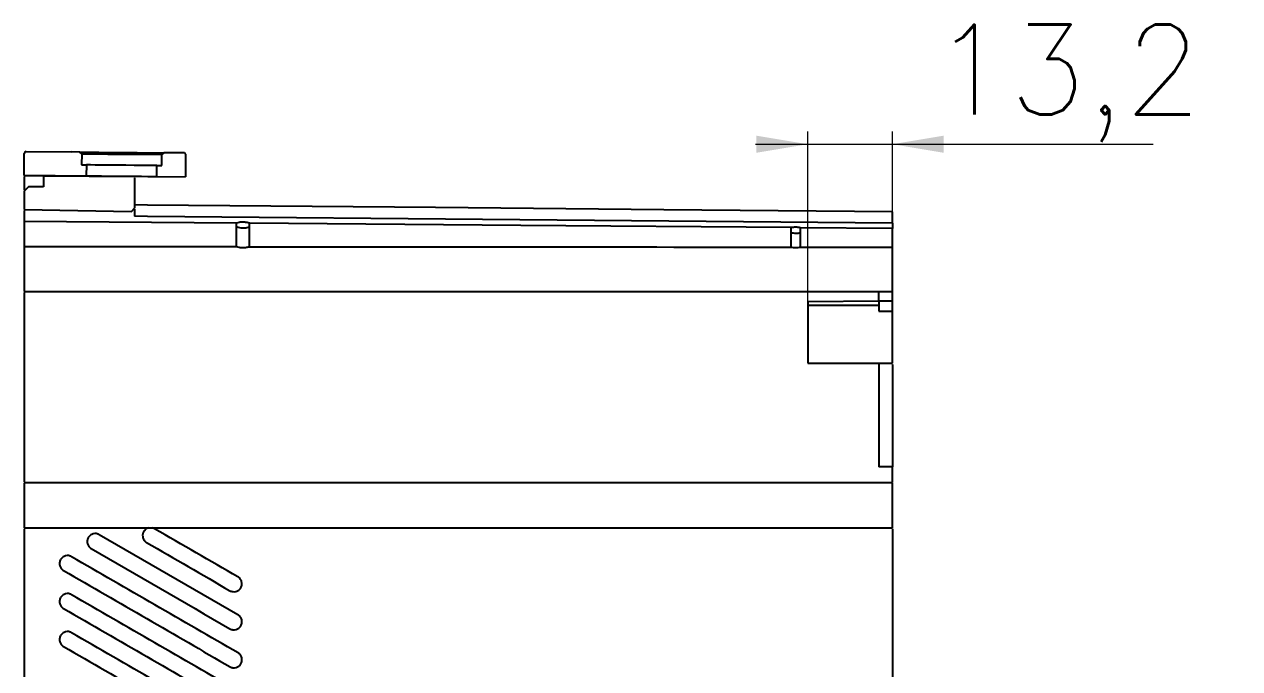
# Model space of a CAD drawing. Header units: millimetres. Extents: x 1677 to 3499, y -182 to 1106.
# Drawn here: x 2717.3 to 2907, y 584.8 to 685.3 of the extents above; entities that cross this region are included whole.
import ezdxf

# ---------------------------------------------------------------- set-up
doc = ezdxf.new("R2010")
doc.units = ezdxf.units.MM
doc.linetypes.add('CENTERX2', pattern=[20.32, 12.7, -2.54, 2.54, -2.54])
doc.layers.add('中心线层', color=1, linetype='CENTERX2', lineweight=25)
doc.layers.add('尺寸线层', color=3, linetype='Continuous', lineweight=18)
doc.styles.get("Standard").update_dxf_attribs({"font": 'txt.shx', "bigfont": 'gbcbig.shx'})
doc.dimstyles.new('ISO-25', dxfattribs={"dimtxt": 3.5, "dimasz": 2.5, "dimexe": 1.25, "dimexo": 0.625, "dimtad": 1, "dimtxsty": 'Standard', "dimcen": 2.5, "dimdle": 5, "dimadec": 0, "dimazin": 0, "dimtfac": 1, "dimtmove": 0, "dimatfit": 3, "dimfxl": 0, "dimarcsym": 0})

# ---------------------------------------------------------------- blocks, each defined once
blk = doc.blocks.new('*X24')
at = {"layer": '尺寸线层', "linetype": 'Continuous'}
for points in [[(2839.53, 666.59), (2831.53, 667.92), (2831.53, 665.25)], [(2852.76, 666.59), (2860.76, 667.92), (2860.76, 665.25)]]:
    blk.add_hatch(color=0, dxfattribs=at).paths.add_polyline_path(points, flags=0)
at = {"layer": '尺寸线层', "color": 0, "linetype": 'Continuous'}
for p, q in [((2839.53, 642.01), (2839.53, 668.59)), ((2852.76, 656.04), (2852.76, 668.59)), ((2831.37, 666.59), (2893.46, 666.59))]:
    blk.add_line(p, q, dxfattribs=at)
at = {"layer": '尺寸线层', "color": 0, "insert": (2879.96, 676.11), "char_height": 14, "width": 54, "attachment_point": 5}
blk.add_mtext('13,2', dxfattribs=at)

msp = doc.modelspace()

# ---------------------------------------------------------------- hatches: boundary and pattern name
at = {"layer": '中心线层', "linetype": 'Continuous', "lineweight": 18}
h = msp.add_hatch(dxfattribs=at)
h.set_pattern_fill('ANSI31', scale=5, style=0)
edge = h.paths.add_edge_path(flags=0)
edge.add_line((2724.57, 665.38), (2717.56, 665.44))
edge.add_arc((2717.56, 665.14), 0.3, 89.5003, 180)
edge.add_line((2717.26, 665.14), (2717.26, 661.74))
edge.add_line((2717.26, 661.74), (2726.94, 661.65))
edge.add_line((2726.94, 661.65), (2726.96, 663.35))
edge.add_line((2726.96, 663.35), (2726.21, 663.36))
edge.add_line((2726.21, 663.36), (2726.22, 665.07))
edge.add_line((2726.22, 665.07), (2725.93, 665.36))
edge.add_line((2725.93, 665.36), (2724.57, 665.38))

# ---------------------------------------------------------------- linework, layer by layer
at = {"layer": '中心线层', "color": 7, "linetype": 'Continuous', "lineweight": 25}
for p, q in [((2717.26, 661.74), (2717.26, 665.14)), ((2717.56, 665.44), (2724.57, 665.38)), ((2725.93, 665.36), (2724.57, 665.38)), ((2726.22, 665.07), (2725.93, 665.36)), ((2726.22, 665.07), (2726.21, 663.36)), ((2738.71, 663.25), (2738.72, 664.96)), ((2739.02, 665.25), (2738.72, 664.96)), ((2742.24, 665.22), (2739.02, 665.25)), ((2742.44, 665.02), (2742.24, 665.22)), ((2742.44, 665.02), (2742.44, 661.52)), ((2726.21, 663.36), (2726.96, 663.35)), ((2726.96, 663.35), (2726.94, 661.65)), ((2737.94, 661.56), (2737.96, 663.26)), ((2737.96, 663.26), (2738.71, 663.25)), ((2717.26, 661.74), (2726.94, 661.65)), ((2717.26, 661.69), (2717.26, 661.74)), ((2717.26, 661.69), (2734.48, 661.54)), ((2717.26, 661.54), (2717.26, 659.42)), ((2734.48, 661.49), (2720.26, 661.61)), ((2720.26, 661.61), (2720.26, 659.93)), ((2734.48, 661.34), (2734.48, 656.59)), ((2737.94, 661.56), (2742.44, 661.52)), ((2717.92, 659.93), (2717.26, 659.27)), ((2717.26, 659.27), (2717.26, 656.38)), ((2720.26, 659.93), (2717.92, 659.93)), ((2717.26, 656.38), (2733.98, 656.09)), ((2733.98, 656.09), (2734.48, 656.59)), ((2734.48, 656.44), (2734.48, 655.34)), ((2717.26, 656.23), (2717.26, 654.53)), ((2750.37, 654.27), (2717.26, 654.53)), ((2717.26, 654.53), (2717.26, 650.57)), ((2852.76, 654.26), (2852.76, 656.04)), ((2750.37, 650.55), (2750.37, 654.27)), ((2752.38, 654.25), (2752.38, 650.55)), ((2836.97, 650.48), (2836.97, 653.57)), ((2852.76, 653.44), (2838.34, 653.56)), ((2838.34, 653.56), (2838.34, 650.48)), ((2852.76, 654.26), (2852.76, 653.44)), ((2852.76, 650.46), (2852.76, 653.44)), ((2717.26, 650.57), (2717.26, 643.61)), ((2852.76, 643.61), (2852.76, 650.46)), ((2717.26, 643.61), (2852.76, 643.61)), ((2717.26, 643.45), (2717.26, 613.89)), ((2850.64, 642.08), (2850.64, 643.61)), ((2852.76, 642.08), (2852.76, 643.61)), ((2850.64, 642.1), (2839.53, 642.01)), ((2839.53, 642.01), (2839.53, 641.42)), ((2850.64, 641.42), (2839.53, 641.42)), ((2839.53, 641.42), (2839.53, 632.42)), ((2852.76, 642.08), (2850.64, 642.08)), ((2850.64, 642.08), (2850.64, 640.52)), ((2852.76, 640.52), (2852.76, 642.08)), ((2850.64, 640.52), (2852.76, 640.52)), ((2852.76, 632.42), (2852.76, 640.52)), ((2839.53, 632.42), (2852.76, 632.42)), ((2850.64, 632.42), (2850.64, 616.23)), ((2852.76, 632.23), (2852.76, 616.23)), ((2852.76, 616.23), (2850.64, 616.23)), ((2852.76, 613.88), (2852.76, 616.23)), ((2852.76, 613.73), (2717.26, 613.73)), ((2717.26, 613.73), (2717.26, 606.73)), ((2852.76, 606.73), (2852.76, 613.73)), ((2717.26, 606.73), (2852.76, 606.73)), ((2717.26, 606.55), (2717.26, 552.96)), ((2737.6, 606.59), (2737.23, 606.73)), ((2852.76, 606.55), (2852.76, 583.15))]:
    msp.add_line(p, q, dxfattribs=at)
for points in [[(2737.96, 663.26), (2737.8, 663.26), (2737.33, 663.26), (2736.58, 663.27), (2735.58, 663.28), (2734.41, 663.29), (2733.12, 663.3), (2731.8, 663.31), (2730.51, 663.32), (2729.33, 663.33), (2728.34, 663.34), (2727.59, 663.35), (2727.12, 663.35), (2726.96, 663.35)], [(2726.94, 661.65), (2727.1, 661.65), (2727.57, 661.65), (2728.33, 661.64), (2729.32, 661.63), (2730.49, 661.62), (2731.78, 661.61), (2733.11, 661.6), (2734.39, 661.59), (2735.57, 661.58), (2736.56, 661.57), (2737.31, 661.56), (2737.78, 661.56), (2737.94, 661.56)], [(2852.76, 656.04), (2817.1, 656.37), (2781.44, 656.69), (2736.48, 657.1), (2734.48, 657.12)], [(2852.76, 654.26), (2794.62, 654.79), (2736.48, 655.32), (2734.48, 655.34)], [(2836.97, 653.57), (2794.78, 653.91), (2752.48, 654.25), (2752.38, 654.25)]]:
    msp.add_lwpolyline(points, dxfattribs=at)
msp.add_arc((2717.56, 665.14), 0.3, 89.5003, 180, dxfattribs=at)
for start_param, end_param in [(1.386146, 1.419641), (1.297434, 1.384111), (1.281045, 1.29602)]:
    msp.add_ellipse((2566.28, 647.11), major_axis=(1002.67, 0), ratio=0.003491, start_param=start_param, end_param=end_param, dxfattribs=at)
for points, knots in [([(2725.93, 665.36), (2725.93, 665.36), (2725.93, 665.36), (2725.94, 665.36), (2725.96, 665.36), (2726, 665.36), (2726.07, 665.36), (2726.2, 665.36), (2726.42, 665.36), (2726.69, 665.35), (2727.02, 665.35), (2727.41, 665.34), (2727.84, 665.34), (2728.31, 665.33), (2728.83, 665.32), (2729.38, 665.32), (2729.96, 665.31), (2730.57, 665.3), (2731.19, 665.3), (2731.83, 665.29), (2732.47, 665.29), (2733.12, 665.28), (2733.75, 665.28), (2734.38, 665.27), (2734.98, 665.27), (2735.56, 665.26), (2736.12, 665.26), (2736.63, 665.26), (2737.11, 665.26), (2737.54, 665.25), (2737.93, 665.25), (2738.26, 665.25), (2738.53, 665.25), (2738.75, 665.25), (2738.88, 665.25), (2738.95, 665.25), (2738.99, 665.25), (2739.02, 665.25), (2739.02, 665.25), (2739.02, 665.25)], [0, 0, 0, 0, 2336.039092, 4670.646286, 7006.333489, 10484.584094, 13963.892631, 20938.129214, 27962.15773, 34930.155742, 41887.583204, 48899.882278, 55893.090014, 62846.282224, 69826.466203, 76846.619073, 83808.306409, 90767.778378, 97785.230882, 104768.536717, 111720.451886, 118708.00171, 125722.41124, 132679.904846, 139643.828554, 146665.434542, 153641.668297, 160595.181707, 167593.036968, 174600.84649, 181556.765177, 188527.539538, 195551.767878, 202522.717337, 209479.210454, 212984.209983, 216490.249216, 220013.175827, 223536.68743, 223536.68743, 223536.68743, 223536.68743]), ([(2738.72, 664.96), (2738.72, 664.96), (2738.72, 664.96), (2738.71, 664.96), (2738.68, 664.96), (2738.65, 664.96), (2738.58, 664.96), (2738.46, 664.96), (2738.26, 664.96), (2738, 664.96), (2737.58, 664.96), (2736.92, 664.96), (2735.96, 664.97), (2734.88, 664.97), (2733.7, 664.98), (2732.47, 664.99), (2731.24, 665), (2730.06, 665.01), (2728.98, 665.03), (2728.02, 665.04), (2727.37, 665.05), (2726.95, 665.06), (2726.69, 665.06), (2726.48, 665.06), (2726.35, 665.06), (2726.27, 665.07), (2726.23, 665.07), (2726.23, 665.07), (2726.22, 665.07)], [0, 0, 0, 0, 1979.513381, 3964.984002, 5956.411992, 7953.797481, 9957.140598, 14796.365662, 19821.942523, 24555.902463, 29734.921736, 39614.377889, 49485.69493, 59390.379529, 69241.561288, 79149.843572, 89011.012605, 98901.376568, 108794.764501, 118653.378757, 128562.319006, 133713.237472, 138426.013933, 143476.873525, 148340.978836, 151653.425465, 154949.907775, 158230.426301, 158230.426301, 158230.426301, 158230.426301]), ([(2752.38, 654.25), (2752.32, 654.28), (2752.26, 654.3), (2752.11, 654.34), (2752.03, 654.36), (2751.77, 654.41), (2751.57, 654.42), (2751.18, 654.43), (2750.98, 654.41), (2750.64, 654.36), (2750.49, 654.32), (2750.37, 654.27)], [0, 0, 0, 0, 4227.23259, 4227.23259, 8454.465179, 8454.465179, 16908.930359, 16908.930359, 25363.395538, 25363.395538, 33817.860718, 33817.860718, 33817.860718, 33817.860718]), ([(2750.37, 653.75), (2750.41, 653.72), (2750.53, 653.65), (2750.84, 653.57), (2751.25, 653.52), (2751.67, 653.53), (2752.03, 653.58), (2752.27, 653.65), (2752.36, 653.71), (2752.38, 653.72)], [0, 0, 0, 0, 4359.370772, 12910.602352, 20999.421901, 28601.844501, 36056.383388, 43723.3461, 45815.888388, 45815.888388, 45815.888388, 45815.888388]), ([(2838.34, 653.56), (2838.24, 653.58), (2838.13, 653.6), (2837.9, 653.62), (2837.78, 653.63), (2837.41, 653.63), (2837.17, 653.61), (2836.97, 653.57)], [0, 0, 0, 0, 5636.125286, 5636.125286, 11272.250571, 11272.250571, 22544.501142, 22544.501142, 22544.501142, 22544.501142]), ([(2836.97, 652.81), (2837, 652.8), (2837.13, 652.75), (2837.45, 652.71), (2837.85, 652.71), (2838.16, 652.74), (2838.3, 652.78), (2838.34, 652.79)], [0, 0, 0, 0, 2648.552992, 12680.842349, 22253.40436, 31534.66996, 34955.280303, 34955.280303, 34955.280303, 34955.280303]), ([(2752.38, 650.55), (2752.32, 650.53), (2752.25, 650.52), (2752.11, 650.49), (2752.02, 650.47), (2751.77, 650.43), (2751.57, 650.42), (2751.18, 650.42), (2750.98, 650.43), (2750.64, 650.49), (2750.49, 650.52), (2750.37, 650.55)], [0, 0, 0, 0, 4229.015031, 4229.015031, 8458.030062, 8458.030062, 16916.060123, 16916.060123, 25374.090185, 25374.090185, 33832.120246, 33832.120246, 33832.120246, 33832.120246]), ([(2838.34, 650.48), (2838.23, 650.46), (2838.13, 650.44), (2837.9, 650.42), (2837.77, 650.42), (2837.53, 650.42), (2837.41, 650.42), (2837.18, 650.44), (2837.07, 650.46), (2836.97, 650.48)], [0, 0, 0, 0, 7118.41231, 7118.41231, 14236.82462, 14236.82462, 21355.23693, 21355.23693, 28473.64924, 28473.64924, 28473.64924, 28473.64924]), ([(2728.95, 605.66), (2728.81, 605.74), (2728.65, 605.8), (2728.33, 605.84), (2728.16, 605.83), (2727.85, 605.74), (2727.7, 605.67), (2727.44, 605.47), (2727.33, 605.34), (2727.17, 605.06), (2727.11, 604.9), (2727.07, 604.58), (2727.08, 604.41), (2727.16, 604.1), (2727.24, 603.95), (2727.44, 603.69), (2727.56, 603.58), (2727.7, 603.49)], [0, 0, 0, 0, 6419.457254, 6419.457254, 12838.914507, 12838.914507, 19258.371761, 19258.371761, 25677.829015, 25677.829015, 32097.286268, 32097.286268, 38516.743522, 38516.743522, 44936.200776, 44936.200776, 51355.658029, 51355.658029, 51355.658029, 51355.658029]), ([(2736.75, 606.73), (2736.63, 606.7), (2736.37, 606.63), (2736.05, 606.38), (2735.81, 606.02), (2735.71, 605.61), (2735.75, 605.18), (2735.93, 604.79), (2736.16, 604.55), (2736.32, 604.45), (2736.35, 604.42)], [0, 0, 0, 0, 6239.424087, 13333.716149, 20469.581034, 27649.242685, 34854.622987, 42056.949866, 49230.502831, 51523.482144, 51523.482144, 51523.482144, 51523.482144]), ([(2724.64, 602.23), (2724.49, 602.31), (2724.34, 602.37), (2724.01, 602.41), (2723.84, 602.4), (2723.53, 602.31), (2723.38, 602.24), (2723.12, 602.04), (2723.01, 601.91), (2722.85, 601.63), (2722.79, 601.47), (2722.75, 601.15), (2722.76, 600.98), (2722.85, 600.67), (2722.92, 600.52), (2723.12, 600.26), (2723.24, 600.15), (2723.39, 600.06)], [0, 0, 0, 0, 6411.302104, 6411.302104, 12822.604208, 12822.604208, 19233.906312, 19233.906312, 25645.208416, 25645.208416, 32056.51052, 32056.51052, 38467.812624, 38467.812624, 44879.114728, 44879.114728, 51290.416832, 51290.416832, 51290.416832, 51290.416832]), ([(2749.34, 596.92), (2749.49, 596.84), (2749.64, 596.79), (2749.97, 596.75), (2750.14, 596.76), (2750.45, 596.84), (2750.6, 596.92), (2750.86, 597.12), (2750.97, 597.24), (2751.13, 597.52), (2751.19, 597.68), (2751.23, 598.01), (2751.22, 598.17), (2751.13, 598.49), (2751.06, 598.64), (2750.86, 598.9), (2750.74, 599.01), (2750.59, 599.09)], [0, 0, 0, 0, 6484.288362, 6484.288362, 12968.576723, 12968.576723, 19452.865085, 19452.865085, 25937.153446, 25937.153446, 32421.441808, 32421.441808, 38905.73017, 38905.73017, 45390.018531, 45390.018531, 51874.306893, 51874.306893, 51874.306893, 51874.306893]), ([(2724.64, 596.3), (2724.49, 596.38), (2724.34, 596.44), (2724.01, 596.48), (2723.84, 596.47), (2723.53, 596.38), (2723.38, 596.31), (2723.12, 596.11), (2723.01, 595.98), (2722.85, 595.7), (2722.79, 595.54), (2722.75, 595.22), (2722.76, 595.05), (2722.85, 594.74), (2722.92, 594.59), (2723.12, 594.33), (2723.24, 594.22), (2723.39, 594.13)], [0, 0, 0, 0, 6416.153419, 6416.153419, 12832.306837, 12832.306837, 19248.460256, 19248.460256, 25664.613674, 25664.613674, 32080.767093, 32080.767093, 38496.920511, 38496.920511, 44913.07393, 44913.07393, 51329.227348, 51329.227348, 51329.227348, 51329.227348]), ([(2749.36, 590.99), (2749.5, 590.91), (2749.66, 590.86), (2749.98, 590.82), (2750.15, 590.83), (2750.46, 590.91), (2750.61, 590.99), (2750.87, 591.19), (2750.98, 591.31), (2751.14, 591.59), (2751.2, 591.75), (2751.24, 592.08), (2751.23, 592.24), (2751.15, 592.56), (2751.07, 592.71), (2750.87, 592.97), (2750.75, 593.08), (2750.61, 593.16)], [0, 0, 0, 0, 6489.22369, 6489.22369, 12978.44738, 12978.44738, 19467.671069, 19467.671069, 25956.894759, 25956.894759, 32446.118449, 32446.118449, 38935.342139, 38935.342139, 45424.565828, 45424.565828, 51913.789518, 51913.789518, 51913.789518, 51913.789518]), ([(2724.64, 590.37), (2724.49, 590.45), (2724.34, 590.51), (2724.01, 590.55), (2723.84, 590.54), (2723.53, 590.45), (2723.38, 590.38), (2723.12, 590.18), (2723.01, 590.05), (2722.85, 589.77), (2722.79, 589.61), (2722.75, 589.29), (2722.76, 589.12), (2722.85, 588.81), (2722.92, 588.66), (2723.12, 588.4), (2723.24, 588.29), (2723.39, 588.2)], [0, 0, 0, 0, 6421.036858, 6421.036858, 12842.073716, 12842.073716, 19263.110574, 19263.110574, 25684.147433, 25684.147433, 32105.184291, 32105.184291, 38526.221149, 38526.221149, 44947.258007, 44947.258007, 51368.294865, 51368.294865, 51368.294865, 51368.294865]), ([(2750.62, 575.37), (2746.29, 577.87), (2741.96, 580.37), (2733.3, 585.37), (2728.97, 587.87), (2724.64, 590.37)], [0, 0, 0, 0, 7773.972586, 7773.972586, 15547.945171, 15547.945171, 15547.945171, 15547.945171]), ([(2723.39, 588.2), (2727.72, 585.7), (2732.05, 583.2), (2740.71, 578.2), (2745.04, 575.7), (2749.37, 573.2)], [0, 0, 0, 0, 7766.248298, 7766.248298, 15532.496596, 15532.496596, 15532.496596, 15532.496596]), ([(2749.37, 585.06), (2749.51, 584.98), (2749.67, 584.93), (2749.99, 584.89), (2750.16, 584.9), (2750.47, 584.98), (2750.62, 585.06), (2750.88, 585.25), (2750.99, 585.38), (2751.16, 585.66), (2751.21, 585.82), (2751.25, 586.15), (2751.24, 586.31), (2751.16, 586.63), (2751.08, 586.78), (2750.88, 587.04), (2750.76, 587.15), (2750.62, 587.23)], [0, 0, 0, 0, 6494.191116, 6494.191116, 12988.382233, 12988.382233, 19482.573349, 19482.573349, 25976.764466, 25976.764466, 32470.955582, 32470.955582, 38965.146699, 38965.146699, 45459.337815, 45459.337815, 51953.528932, 51953.528932, 51953.528932, 51953.528932])]:
    msp.add_open_spline(points, degree=3, knots=knots, dxfattribs=at)
for points in [[(2750.61, 593.16), (2743.39, 597.33), (2736.17, 601.49), (2728.95, 605.66)], [(2750.59, 599.09), (2746.26, 601.59), (2741.93, 604.09), (2737.6, 606.59)], [(2727.7, 603.49), (2734.92, 599.33), (2742.14, 595.16), (2749.36, 590.99)], [(2736.35, 604.42), (2740.68, 601.93), (2745.01, 599.43), (2749.34, 596.92)], [(2750.62, 587.23), (2741.95, 592.23), (2733.29, 597.23), (2724.64, 602.23)], [(2723.39, 600.06), (2732.04, 595.07), (2740.7, 590.07), (2749.37, 585.06)], [(2750.62, 581.3), (2741.95, 586.3), (2733.29, 591.3), (2724.64, 596.3)], [(2723.39, 594.13), (2732.04, 589.14), (2740.71, 584.14), (2749.37, 579.13)]]:
    msp.add_open_spline(points, degree=3, dxfattribs=at)

# ---------------------------------------------------------------- dimensions: what is measured, and where the dimension line sits
at = {"layer": '尺寸线层'}
dim = msp.add_linear_dim(base=(2852.76, 666.59), p1=(2839.53, 642.01), p2=(2852.76, 656.04), dimstyle='ISO-25', override={"dimtxt": 14, "dimasz": 8, "dimexe": 2, "dimexo": 0, "dimgap": 1.524, "dimdec": 1, "dimzin": 0, "dimsah": 1, "dimdle": 8.16, "dimadec": 2, "dimtfill": 1, "dimtolj": 1, "dimtzin": 0}, dxfattribs=at)
dim.commit()
dim.dimension.update_dxf_attribs({"geometry": '*X24', "text_midpoint": (2879.96, 666.59)})

doc.saveas('drawing.dxf')
